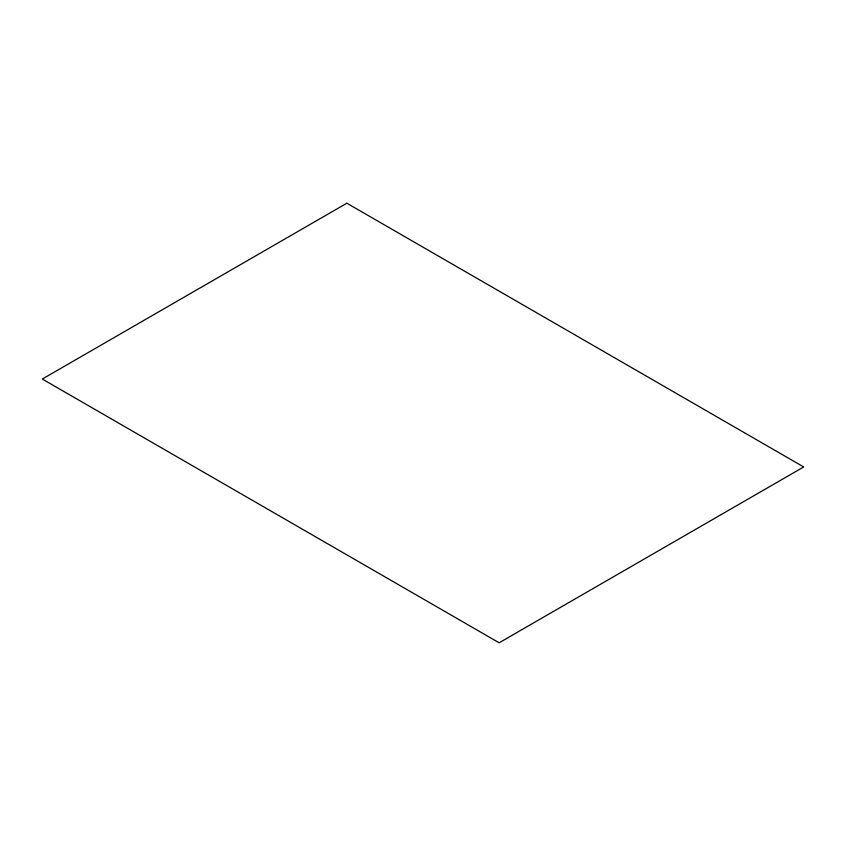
<?xml version="1.0" encoding="UTF-8"?>
<svg xmlns="http://www.w3.org/2000/svg" width="846" height="846" viewBox="0 0 846 846"><rect width="100%" height="100%" fill="white"/><g stroke="black" fill="none" stroke-linecap="round" stroke-linejoin="round"><path stroke-width="1.27" d="M346.86 203.209L42.3 379.04L499.14 642.791L803.7 466.96L346.86 203.209"/></g></svg>
